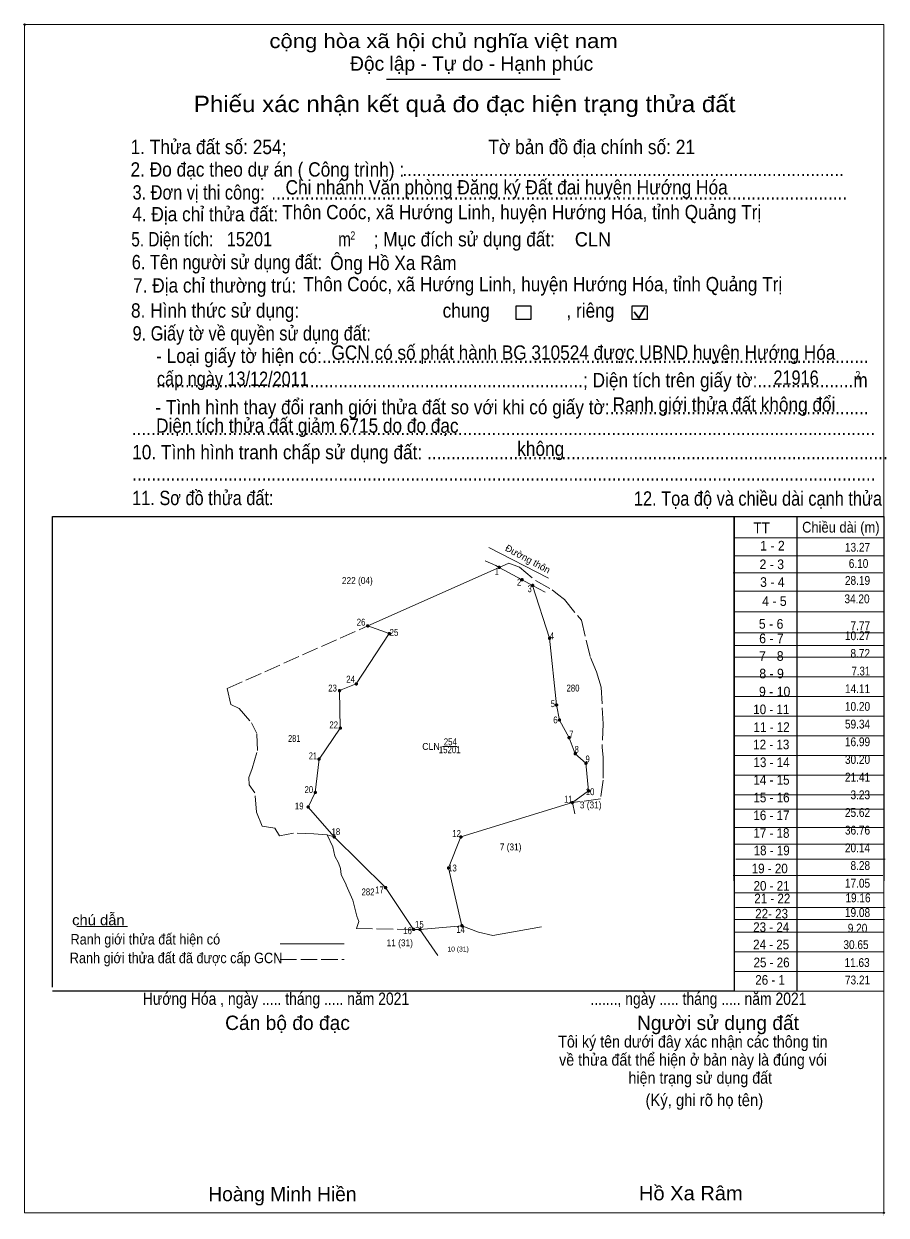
# Model space of a CAD drawing. Header units: metres. Extents: x 554355 to 557717, y 1847780 to 1848413.
# Drawn here: x 554355 to 554794, y 1847806 to 1848413 of the extents above; entities that cross this region are included whole.
import ezdxf
from ezdxf.enums import TextEntityAlignment as Align

# ---------------------------------------------------------------- set-up
doc = ezdxf.new("R2010")
doc.units = ezdxf.units.M
doc.header["$LTSCALE"] = 1.4
doc.header["$PDMODE"] = 32
doc.header["$PDSIZE"] = 0.7
doc.linetypes.add('LONG_DASHED', pattern=[7.5, 6, -1.5])
for name, color, linetype, lineweight in [('1', 7, 'Continuous', 13), ('10', 7, 'LONG_DASHED', 13), ('15', 7, 'Continuous', 13), ('17', 7, 'Continuous', 13), ('2', 7, 'Continuous', 25), ('23', 7, 'LONG_DASHED', 13), ('30', 7, 'Continuous', 13), ('6', 7, 'Continuous', 13), ('63', 7, 'LONG_DASHED', 13)]:
    doc.layers.add(name, color=color, linetype=linetype, lineweight=lineweight)

msp = doc.modelspace()

# ---------------------------------------------------------------- hatches: boundary and pattern name
at = {"layer": '63'}
for points in [[(554597.84, 1848136.05, 1), (554596.64, 1848136.05, 1)], [(554609.51, 1848129.74, 1), (554608.31, 1848129.74, 1)], [(554614.88, 1848126.85, 1), (554613.68, 1848126.85, 1)], [(554530.96, 1848106.27, 1), (554529.76, 1848106.27, 1)], [(554541.91, 1848102.36, 1), (554540.71, 1848102.36, 1)], [(554623.49, 1848100.01, 1), (554622.29, 1848100.01, 1)], [(554516.57, 1848073.31, 1), (554515.37, 1848073.31, 1)], [(554525.11, 1848076.73, 1), (554523.91, 1848076.73, 1)], [(554627.04, 1848065.99, 1), (554625.84, 1848065.99, 1)], [(554516.97, 1848054.23, 1), (554515.77, 1848054.23, 1)], [(554628.48, 1848058.35, 1), (554627.28, 1848058.35, 1)], [(554633.42, 1848049.35, 1), (554632.22, 1848049.35, 1)], [(554506.15, 1848038.42, 1), (554504.95, 1848038.42, 1)], [(554636.56, 1848041.21, 1), (554635.36, 1848041.21, 1)], [(554641.99, 1848036.31, 1), (554640.79, 1848036.31, 1)], [(554504.23, 1848021.48, 1), (554503.03, 1848021.48, 1)], [(554643.33, 1848022.26, 1), (554642.13, 1848022.26, 1)], [(554500.61, 1848014.03, 1), (554499.41, 1848014.03, 1)], [(554635.08, 1848016.27, 1), (554633.88, 1848016.27, 1)], [(554513.87, 1847998.87, 1), (554512.67, 1847998.87, 1)], [(554578.36, 1847998.82, 1), (554577.16, 1847998.82, 1)], [(554572.05, 1847983.04, 1), (554570.85, 1847983.04, 1)], [(554540.02, 1847973.03, 1), (554538.82, 1847973.03, 1)], [(554554.3, 1847951.76, 1), (554553.1, 1847951.76, 1)], [(554557.53, 1847951.71, 1), (554556.33, 1847951.71, 1)], [(554578.85, 1847953.62, 1), (554577.65, 1847953.62, 1)]]:
    msp.add_hatch(color=256, dxfattribs=at).paths.add_polyline_path(points)

# ---------------------------------------------------------------- linework, layer by layer
at = {"layer": '1'}
msp.add_lwpolyline([(554597.24, 1848136.05), (554608.91, 1848129.74), (554614.28, 1848126.85), (554622.89, 1848100.01), (554626.44, 1848065.99), (554627.88, 1848058.35), (554632.82, 1848049.35), (554635.96, 1848041.21), (554641.39, 1848036.31), (554642.73, 1848022.26), (554634.48, 1848016.27), (554577.76, 1847998.82), (554571.45, 1847983.04), (554578.25, 1847953.62), (554556.93, 1847951.71), (554553.7, 1847951.76), (554539.42, 1847973.03), (554513.27, 1847998.87), (554500.01, 1848014.03), (554503.63, 1848021.48), (554505.55, 1848038.42), (554516.37, 1848054.23), (554515.97, 1848073.31), (554524.51, 1848076.73), (554541.31, 1848102.36), (554530.36, 1848106.27)], close=True, dxfattribs=at)
at = {"layer": '10', "linetype": 'Continuous'}
for p, q in [((554530.36, 1848106.27), (554597.24, 1848136.05)), ((554634.48, 1848016.27), (554635.79, 1848010.66)), ((554556.93, 1847951.71), (554553.7, 1847951.76)), ((554565.94, 1847938.4), (554556.93, 1847951.71))]:
    msp.add_line(p, q, dxfattribs=at)
at = {"layer": '10'}
for p, q in [((554597.24, 1848136.05), (554602.23, 1848138.27)), ((554458.76, 1848074.39), (554530.36, 1848106.27)), ((554553.7, 1847951.76), (554524.58, 1847952.22))]:
    msp.add_line(p, q, dxfattribs=at)
for points in [[(554458.76, 1848074.39), (554460.63, 1848066.25), (554464.86, 1848064.25), (554471.19, 1848056.95), (554473.93, 1848051.48)], [(554524.58, 1847952.22), (554525.82, 1847955.81), (554524.85, 1847958.51), (554522.82, 1847966.58), (554519.32, 1847974.44), (554516.77, 1847979.63), (554516.53, 1847982.78), (554515.43, 1847985.69), (554513.64, 1847989.1), (554512.54, 1847993.77), (554509.64, 1847999.96), (554502.86, 1848000.41), (554492.52, 1848000.73), (554485.44, 1847999.4), (554483.01, 1848003.3), (554476.62, 1848004.38), (554473.71, 1848011.4), (554472.83, 1848021.35), (554469.9, 1848025.41), (554469.86, 1848029.15), (554471.58, 1848033.66), (554474.24, 1848042.75), (554473.93, 1848051.48)], [(554650.12, 1848037.06), (554650.17, 1848027.75), (554648.85, 1848018.23), (554634.48, 1848016.27)]]:
    msp.add_lwpolyline(points, dxfattribs=at)
at = {"layer": '10', "linetype": 'Continuous'}
for points in [[(554634.48, 1848016.27), (554577.76, 1847998.82), (554571.45, 1847983.04), (554578.25, 1847953.62), (554556.93, 1847951.71)], [(554578.25, 1847953.62), (554586.72, 1847950.37), (554594, 1847948.6), (554618.75, 1847952.98)]]:
    msp.add_lwpolyline(points, dxfattribs=at)
at = {"layer": '15'}
for p, q in [((554591.94, 1848146.18), (554622.36, 1848130.51)), ((554620.59, 1848123.44), (554614.28, 1848126.85)), ((554515.97, 1848073.31), (554524.51, 1848076.73))]:
    msp.add_line(p, q, dxfattribs=at)
for points in [[(554597.24, 1848136.05), (554595.51, 1848136.99), (554590.19, 1848139.42)], [(554614.28, 1848126.85), (554622.89, 1848100.01), (554626.44, 1848065.99), (554627.88, 1848058.35), (554632.82, 1848049.35), (554635.96, 1848041.21), (554641.39, 1848036.31), (554642.73, 1848022.26), (554634.48, 1848016.27)], [(554530.36, 1848106.27), (554541.31, 1848102.36), (554524.51, 1848076.73)], [(554553.7, 1847951.76), (554539.42, 1847973.03), (554513.27, 1847998.87), (554500.01, 1848014.03), (554503.63, 1848021.48), (554505.55, 1848038.42), (554516.37, 1848054.23), (554515.97, 1848073.31)]]:
    msp.add_lwpolyline(points, dxfattribs=at)
at = {"layer": '17'}
msp.add_line((554382.26, 1847953.14), (554408.06, 1847953.14), dxfattribs=at)
at = {"layer": '2'}
for p, q in [((554539.85, 1848384.67), (554628.31, 1848384.67)), ((554369.86, 1848162), (554716.86, 1848162)), ((554369.86, 1847922.29), (554369.86, 1848162)), ((554716.86, 1848162), (554716.86, 1847920.33)), ((554716.86, 1847920.33), (554369.86, 1847920.33))]:
    msp.add_line(p, q, dxfattribs=at)
at = {"layer": '2', "lineweight": 35}
for p, q in [((554668.36, 1848262.87), (554671.39, 1848268.29)), ((554665.87, 1848266.11), (554668.36, 1848262.87))]:
    msp.add_line(p, q, dxfattribs=at)
at = {"layer": '2', "lineweight": 13}
msp.add_lwpolyline([(554355.62, 1848412.42), (554793.04, 1848412.42), (554793.04, 1847807.41), (554355.62, 1847807.41)], close=True, dxfattribs=at)
at = {"layer": '2'}
for points in [[(554605.9, 1848269.22), (554613.42, 1848269.22), (554613.42, 1848262.22), (554605.9, 1848262.22)], [(554665.01, 1848269.22), (554672.52, 1848269.22), (554672.52, 1848262.22), (554665.01, 1848262.22)]]:
    msp.add_lwpolyline(points, close=True, dxfattribs=at)
for p in [(554355.62, 1848412.42), (554793.04, 1847807.41)]:
    msp.add_point(p, dxfattribs=at)
at = {"layer": '23'}
msp.add_lwpolyline([(554602.23, 1848138.27), (554607.63, 1848136.11), (554615.66, 1848129.42), (554624.22, 1848124.59), (554626.96, 1848122.42), (554630.5, 1848119.62), (554639.1, 1848109.13), (554643.7, 1848090.13), (554646.71, 1848082.9), (554649.21, 1848075), (554650.1, 1848056.41), (554649.6, 1848044.4), (554650.11, 1848039.42), (554650.12, 1848037.06)], dxfattribs=at)
at = {"layer": '30', "lineweight": 25}
for p, q in [((554716.86, 1847976.49), (554716.86, 1848162)), ((554748.69, 1848162), (554748.69, 1847920.33))]:
    msp.add_line(p, q, dxfattribs=at)
at = {"layer": '30'}
for p, q in [((554716.86, 1848151.09), (554793.04, 1848151.09)), ((554716.99, 1848141.89), (554793.17, 1848141.89)), ((554716.28, 1848133.23), (554792.46, 1848133.23)), ((554716.73, 1848123.93), (554792.91, 1848123.93)), ((554716.86, 1848113.44), (554793.04, 1848113.44)), ((554716.86, 1848102.73), (554793.04, 1848102.73)), ((554716.86, 1848096.35), (554793.04, 1848096.35)), ((554716.86, 1848090.33), (554793.04, 1848090.33)), ((554716.86, 1848080.33), (554793.04, 1848080.33)), ((554716.86, 1848070.33), (554793.04, 1848070.33)), ((554716.86, 1848060.33), (554793.04, 1848060.33)), ((554716.86, 1848050.33), (554793.04, 1848050.33)), ((554716.86, 1848040.33), (554793.04, 1848040.33)), ((554716.86, 1848030.33), (554793.04, 1848030.33)), ((554716.86, 1848020.33), (554793.04, 1848020.33)), ((554717.11, 1848012.88), (554793.29, 1848012.88)), ((554716.86, 1848003.64), (554793.04, 1848003.64)), ((554716.86, 1847995.17), (554793.04, 1847995.17)), ((554717.62, 1847987.46), (554793.8, 1847987.46)), ((554716.35, 1847979.25), (554792.53, 1847979.25)), ((554716.86, 1847970.33), (554793.04, 1847970.33)), ((554717.5, 1847962.87), (554793.68, 1847962.87)), ((554717.12, 1847956.72), (554793.3, 1847956.72)), ((554716.86, 1847950.33), (554793.04, 1847950.33)), ((554716.86, 1847940.33), (554793.04, 1847940.33)), ((554716.86, 1847930.33), (554793.04, 1847930.33)), ((554716.86, 1847920.33), (554793.04, 1847920.33))]:
    msp.add_line(p, q, dxfattribs=at)
at = {"layer": '30', "lineweight": 25}
msp.add_lwpolyline([(554716.86, 1848162), (554793.04, 1848162), (554793.04, 1847976.49)], dxfattribs=at)
at = {"layer": '6'}
msp.add_line((554485.7, 1847944.42), (554518.26, 1847944.42), dxfattribs=at)
at = {"layer": '6', "linetype": 'LONG_DASHED'}
msp.add_line((554485.7, 1847936.46), (554518.26, 1847936.46), dxfattribs=at)
at = {"layer": '63', "linetype": 'Continuous'}
for p, q in [((554568.4, 1848044.93), (554575.77, 1848044.93)), ((554513.27, 1847998.87), (554509.64, 1847999.96))]:
    msp.add_line(p, q, dxfattribs=at)
at = {"layer": '63'}
for centre in [(554597.24, 1848136.05), (554608.91, 1848129.74), (554614.28, 1848126.85), (554530.36, 1848106.27), (554541.31, 1848102.36), (554622.89, 1848100.01), (554515.97, 1848073.31), (554524.51, 1848076.73), (554626.44, 1848065.99), (554516.37, 1848054.23), (554627.88, 1848058.35), (554632.82, 1848049.35), (554505.55, 1848038.42), (554635.96, 1848041.21), (554641.39, 1848036.31), (554503.63, 1848021.48), (554642.73, 1848022.26), (554500.01, 1848014.03), (554634.48, 1848016.27), (554513.27, 1847998.87), (554577.76, 1847998.82), (554571.45, 1847983.04), (554539.42, 1847973.03), (554553.7, 1847951.76), (554556.93, 1847951.71), (554578.25, 1847953.62)]:
    msp.add_circle(centre, 0.6, dxfattribs=at)

# ---------------------------------------------------------------- texts
at = {"layer": '1'}
for s, width, p in [('222 (04)', 0.9, (554525.035, 1848127.6)), ('280', 0.85, (554634.81, 1848072.86)), ('281', 0.8, (554492.915, 1848047.2)), ('254', 0.85, (554572.36, 1848045.49)), ('CLN', 0.95, (554562.52, 1848043.14)), ('15201', 0.85, (554572.06, 1848041.44)), ('282', 0.85, (554530.48, 1847969.08))]:
    msp.add_text(s, height=3.5, dxfattribs=dict(at, width=width)).set_placement(p, align=Align.CENTER)
at = {"layer": '10'}
for s, height, width, p in [('1 - 2', 4.91, 0.95, (554736.35, 1848144.64)), ('2 - 3', 4.91, 0.95, (554736.01, 1848135.16)), ('3 - 4', 4.91, 0.95, (554736.305, 1848126.13)), ('4 - 5', 4.91, 0.95, (554737.335, 1848116.42)), ('5 - 6', 4.91, 0.95, (554735.67, 1848104.82)), ('6 - 7', 4.91, 0.95, (554735.83, 1848097.44)), ('7 - 8', 4.91, 0.95, (554735.775, 1848088.47)), ('8 - 9', 4.91, 0.95, (554735.89, 1848079.55)), ('9 - 10', 4.91, 0.95, (554737.475, 1848070.37)), ('10 - 11', 4.91, 0.9, (554735.765, 1848061.33)), ('11 - 12', 4.91, 0.9, (554735.915, 1848052.29)), ('12 - 13', 4.91, 0.9, (554735.745, 1848043.44)), ('13 - 14', 4.91, 0.9, (554735.88, 1848034.37)), ('14 - 15', 4.91, 0.9, (554735.84, 1848025.4)), ('15 - 16', 4.91, 0.9, (554735.865, 1848016.44)), ('16 - 17', 4.91, 0.9, (554735.835, 1848007.37)), ('17 - 18', 4.896, 0.9, (554735.835, 1847998.37)), ('18 - 19', 4.896, 0.9, (554735.95, 1847989.51)), ('19 - 20 ', 4.896, 0.9, (554735.78, 1847980.33)), ('20 - 21', 4.896, 0.9, (554735.9, 1847971.47)), ('21 - 22', 4.896, 0.9, (554736.27, 1847965.06)), ('22- 23', 4.896, 0.9, (554735.915, 1847957.31)), ('23 - 24', 4.896, 0.9, (554735.715, 1847950.45)), ('24 - 25', 4.896, 0.9, (554735.685, 1847941.62)), ('25 - 26', 4.896, 0.9, (554735.9, 1847932.49)), ('26 - 1', 4.9, 0.9, (554735.14, 1847923.57))]:
    msp.add_text(s, height=height, dxfattribs=dict(at, width=width)).set_placement(p, align=Align.CENTER)
at = {"layer": '2'}
for s, height, width, p in [('cộng hòa xã hội chủ nghĩa việt nam', 7.301, 1.15, (554480.3, 1848400.42)), ('1. Thửa đất số: 254;                                          Tờ bản đồ địa chính số: 21', 7.32, 0.9, (554409.58, 1848346.42)), ('2. Đo đạc theo dự án ( Công trình) : ', 7.306, 0.9, (554409.58, 1848334.98)), ('Chi nhánh Văn phòng Đăng ký Đất đai huyện Hướng Hóa', 7.3, 0.9, (554488.5, 1848325.9)), ('............................................................................................', 7.306, 0.9, (554547.98, 1848335.22)), ('3. Đơn vị thi công:', 7.306, 0.85, (554410.62, 1848323.3)), ('........................................................................................................................', 7.306, 0.9, (554481.22, 1848323.3)), ('Thôn Coóc, xã Hướng Linh, huyện Hướng Hóa, tỉnh Quảng Trị', 7.28, 0.9, (554486.78, 1848313.26)), ('4. Địa chỉ thửa đất:', 7.306, 0.9, (554410.42, 1848312.22)), ('5. Diện tích:', 7.306, 0.8, (554409.98, 1848299.46)), ('15201', 7.28, 0.85, (554458.62, 1848299.54)), ('m', 7.301, 0.8, (554515.26, 1848299.46)), ('2', 4.172, 0.8, (554521.5, 1848302.94)), ('; Mục đích sử dụng đất:', 7.301, 0.9, (554533.34, 1848299.46)), ('CLN', 7.28, 0.95, (554635.74, 1848299.42)), ('6. Tên người sử dụng đất:', 7.306, 0.85, (554410.22, 1848287.82)), ('Ông Hồ Xa Râm', 7.28, 0.9, (554511.26, 1848287.42)), ('7. Địa chỉ thường trú:', 7.306, 0.9, (554410.86, 1848275.94)), ('Thôn Coóc, xã Hướng Linh, huyện Hướng Hóa, tỉnh Quảng Trị', 7.28, 0.9, (554497.46, 1848276.61)), ('8. Hình thức sử dụng:', 7.306, 0.9, (554409.82, 1848263.18)), ('chung                , riêng', 7.301, 0.9, (554568.46, 1848263.18)), ('9. Giấy tờ về quyền sử dụng đất:', 7.306, 0.85, (554410.62, 1848251.54)), ('     - Loại giấy tờ hiện có:..................................................................................................................', 7.301, 0.9, (554410.42, 1848240.1)), ('GCN có số phát hành BG 310524 được UBND huyện Hướng Hóa ', 7.28, 0.9, (554511.86, 1848241.78)), ('cấp ngày 13/12/2011', 7.28, 0.85, (554423.02, 1848228.46)), ('21916', 7.28, 0.85, (554736.86, 1848229.02)), ('     .........................................................................................; Diện tích trên giấy tờ:....................m', 7.301, 0.9, (554410.42, 1848227.74)), ('2', 4.172, 0.8, (554778.54, 1848231.86)), ('     - Tình hình thay đổi ranh giới thửa đất so với khi có giấy tờ:......................................................', 7.301, 0.9, (554410.02, 1848213.98)), ('Ranh giới thửa đất không đổi', 7.28, 0.9, (554654.98, 1848215.34)), ('Diện tích thửa đất giảm 6715 do đo đạc', 7.28, 0.9, (554422.62, 1848204.58)), ('...........................................................................................................................................................', 7.301, 0.9, (554410.22, 1848203.38)), ('không', 7.302, 0.9, (554606.42, 1848192.82)), ('10. Tình hình tranh chấp sử dụng đất: ................................................................................................', 7.306, 0.9, (554410.42, 1848191.06)), ('11. Sơ đồ thửa đất:', 7.306, 0.85, (554410.42, 1848167.74)), ('...........................................................................................................................................................', 7.301, 0.9, (554410.42, 1848180.26)), ('12. Tọa độ và chiều dài cạnh thửa', 7.32, 0.85, (554665.82, 1848167.46)), ('Hướng Hóa , ngày ..... tháng ..... năm 2021', 6.24, 0.85, (554415.86, 1847913.34)), ('......., ngày ..... tháng ..... năm 2021', 6.24, 0.85, (554643.66, 1847913.34)), ('......., ngày ..... tháng ..... năm 2021', 6.24, 0.85, (554643.66, 1847913.34)), ('......., ngày ..... tháng ..... năm 2021', 6.24, 0.85, (554643.66, 1847913.34)), ('(Ký, ghi rõ họ tên)', 6.258, 0.9, (554671.74, 1847861.78)), ('Hồ Xa Râm', 7.28, 1.05, (554668.38, 1847813.82))]:
    msp.add_text(s, height=height, dxfattribs=dict(at, width=width)).set_placement(p)
for s, height, p in [('Độc lập - Tự do - Hạnh phúc', 7.301, (554521.34, 1848388.9)), ('Người sử dụng đất', 7.301, (554667.42, 1847900.54)), ('Cán bộ đo đạc', 7.302, (554457.74, 1847900.54)), ('Hoàng Minh Hiền', 7.3, (554449.18, 1847813.38))]:
    msp.add_text(s, height=height, dxfattribs=at).set_placement(p)
for s, height, width, p in [('Phiếu xác nhận kết quả đo đạc hiện trạng thửa đất', 8.343, 1.1, (554579.625, 1848367.82)), ('Tôi ký tên dưới đây xác nhận các thông tin', 6.032, 0.9, (554695.84, 1847891.62)), ('về thửa đất thể hiện ở bản này là đúng vói', 6.032, 0.9, (554695.925, 1847882.38)), ('hiện trạng sử dụng đất', 6.032, 0.9, (554699.6, 1847873.18))]:
    msp.add_text(s, height=height, dxfattribs=dict(at, width=width)).set_placement(p, align=Align.CENTER)
msp.add_text('.', height=2.087, dxfattribs=at).set_placement((554792.964, 1847806.26), align=Align.CENTER)
at = {"layer": '30'}
for s, height, width, p in [('TT', 5.44, 0.95, (554726.62, 1848153.46)), ('Chiều dài (m)', 5.456, 0.9, (554751.46, 1848153.78))]:
    msp.add_text(s, height=height, dxfattribs=dict(at, width=width)).set_placement(p)
at = {"layer": '6'}
for s, height, width, p in [('chú dẫn', 5.346, 1.05, (554379.86, 1847953.86)), ('Ranh giới thửa đất hiện có ', 5.346, 0.9, (554379.06, 1847944.06)), ('Ranh giới thửa đất đã được cấp GCN', 5.36, 0.9, (554378.66, 1847934.54))]:
    msp.add_text(s, height=height, dxfattribs=dict(at, width=width)).set_placement(p)
at = {"layer": '63'}
msp.add_text('Đường thôn', height=3.5, rotation=331.6, dxfattribs=at).set_placement((554611.008, 1848138.808), align=Align.CENTER)
for s, height, width, p in [('13.27', 4.5, 0.85, (554786.05, 1848144.02)), ('6.10', 4.5, 0.85, (554785.15, 1848135.78)), (' 1', 3.5, 0.75, (554597.05, 1848132.29)), (' 2', 3.5, 0.85, (554608.53, 1848126.75)), (' 3', 3.5, 0.8, (554613.83, 1848123.41)), ('28.19', 4.5, 0.85, (554786.05, 1848127.16)), ('34.20', 4.5, 0.85, (554785.79, 1848117.79)), (' 26', 3.5, 0.85, (554529.15, 1848106.4)), (' 25', 3.5, 0.85, (554545.89, 1848101.21)), (' 4', 3.5, 0.85, (554625.19, 1848099.5)), ('10.27', 4.5, 0.85, (554786.05, 1848099.02)), ('7.77', 4.5, 0.85, (554786.04, 1848104.07)), ('8.72', 4.5, 0.85, (554786.03, 1848090.02)), ('7.31', 4.5, 0.8, (554786.04, 1848081.02)), (' 24', 3.5, 0.85, (554523.81, 1848077.36)), (' 23', 3.5, 0.85, (554514.64, 1848072.86)), ('14.11', 4.5, 0.85, (554786.06, 1848072.02)), (' 5', 3.5, 0.8, (554625.61, 1848064.91)), ('10.20', 4.5, 0.85, (554786.05, 1848063.02)), (' 22', 3.5, 0.85, (554515.22, 1848054.11)), (' 6', 3.5, 0.85, (554626.99, 1848056.63)), ('59.34', 4.5, 0.85, (554786.05, 1848054.02)), (' 7', 3.5, 0.8, (554634.99, 1848049.41)), ('16.99', 4.5, 0.85, (554786.05, 1848045.02)), (' 8', 3.5, 0.8, (554637.74, 1848041.66)), (' 21', 3.5, 0.8, (554504.53, 1848038.36)), (' 9', 3.5, 0.85, (554643.36, 1848036.76)), ('30.20', 4.5, 0.85, (554786.05, 1848036.02)), ('21.41', 4.5, 0.85, (554786.06, 1848027.02)), (' 20', 3.5, 0.85, (554502.55, 1848021.16)), (' 11', 3.5, 0.8, (554634.48, 1848016.27)), (' 10', 3.5, 0.85, (554645.72, 1848020.09)), ('3.23', 4.5, 0.85, (554786.03, 1848018.02)), (' 19', 3.5, 0.85, (554497.66, 1848012.82)), ('25.62', 4.5, 0.85, (554786.05, 1848009.02)), (' 18', 3.5, 0.85, (554516.32, 1847999.76)), (' 12', 3.5, 0.85, (554577.76, 1847998.82)), ('36.76', 4.5, 0.85, (554786.04, 1848000.02)), ('20.14', 4.5, 0.85, (554786.05, 1847991.02)), (' 13', 3.5, 0.85, (554575.65, 1847981.25)), ('8.28', 4.5, 0.85, (554786.04, 1847982.02)), ('17.05', 4.5, 0.85, (554786.04, 1847973.02)), (' 17', 3.5, 0.85, (554538.53, 1847970.1)), ('19.16', 4.5, 0.85, (554786.29, 1847965.55)), ('19.08', 4.5, 0.85, (554786.05, 1847958.08)), (' 16', 3.5, 0.85, (554552.81, 1847949.33)), (' 15', 3.5, 0.85, (554558.84, 1847952.6)), (' 14', 3.5, 0.85, (554579.84, 1847949.99)), ('9.20', 4.5, 0.85, (554784.64, 1847950.1)), ('30.65', 4.5, 0.85, (554785.27, 1847941.74)), ('11.63', 4.5, 0.85, (554785.81, 1847932.61)), ('73.21', 4.5, 0.85, (554786.06, 1847923.74))]:
    msp.add_text(s, height=height, dxfattribs=dict(at, width=width)).set_placement(p, align=Align.RIGHT)
at = {"layer": '63', "width": 0.9}
for s, height, p in [('3 (31)', 3.5, (554643.815, 1848013.36)), ('7 (31)', 3.5, (554603.065, 1847991.98)), ('11 (31)', 3.5, (554546.65, 1847943.17)), ('10 (31)', 2.5, (554576.34, 1847940.49))]:
    msp.add_text(s, height=height, dxfattribs=at).set_placement(p, align=Align.CENTER)

doc.saveas('drawing.dxf')
